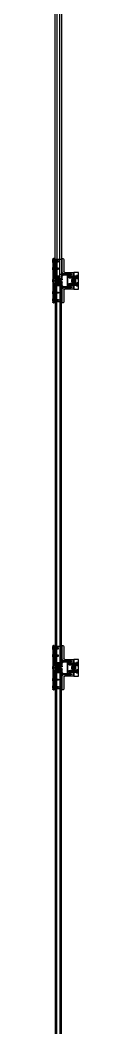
# Model space of a CAD drawing. Header units: inches. Extents: x 13084 to 220150, y 6494 to 167180.
# Drawn here: x 37951 to 38092, y 110025 to 115494 of the extents above; entities that cross this region are included whole.
import ezdxf

# ---------------------------------------------------------------- set-up
doc = ezdxf.new("R2010")
doc.units = ezdxf.units.IN
doc.header["$MEASUREMENT"] = 0
doc.layers.add('Ground Floor$0$A-G321-M-Window-Glaze', color=251, linetype='Continuous')

# ---------------------------------------------------------------- blocks, each defined once
blk = doc.blocks.new('Ground Floor$0$curtain-wall-1')
at = {"layer": 'Ground Floor$0$A-G321-M-Window-Glaze'}
for p, q in [((1914.5, 4615.9), (1914.5, 4549.9)), ((1922.5, 4619.9), (1918.5, 4619.9)), ((1922.5, 4507.9), (1922.5, 4619.9)), ((1922.5, 4614.9), (1957.5, 4614.9)), ((1922.5, 4512.4), (1922.5, 4614.9)), ((1922.5, 4614.9), (1927.5, 4614.9)), ((1927.5, 4614.9), (1927.5, 4512.4)), ((1943.1, 4607.9), (1942.5, 4607.3)), ((1942.5, 4602.5), (1942.5, 4607.3)), ((1943.1, 4601.9), (1942.5, 4602.5)), ((1943.1, 4607.9), (1947.1, 4607.9)), ((1947.1, 4601.9), (1943.1, 4601.9)), ((1974.5, 4604.9), (1943.5, 4604.9)), ((1947.1, 4607.9), (1946.5, 4607.3)), ((1946.5, 4602.5), (1946.5, 4607.3)), ((1946.5, 4607.3), (1967.5, 4607.3)), ((1947.1, 4601.9), (1946.5, 4602.5)), ((1967.5, 4602.5), (1946.5, 4602.5)), ((1947.1, 4601.9), (1947.1, 4607.9)), ((1947.1, 4607.9), (1971.2, 4607.9)), ((1971.2, 4601.9), (1947.1, 4601.9)), ((1957.5, 4614.9), (1957.5, 4503.9)), ((1961.5, 4614.9), (1961.5, 4512.4)), ((1966.5, 4614.9), (1961.5, 4614.9)), ((1966.5, 4379.9), (1966.5, 4619.9)), ((1966.5, 4619.9), (1970.5, 4619.9)), ((1966.5, 4512.4), (1966.5, 4614.9)), ((1967.5, 4607.3), (1967.5, 4607.9)), ((1967.5, 4607.9), (1967.5, 4601.9)), ((1967.5, 4601.9), (1967.5, 4602.5)), ((1971.2, 4607.9), (1974.3, 4610.9)), ((1971.2, 4601.9), (1971.2, 4607.9)), ((1974.3, 4598.9), (1971.2, 4601.9)), ((1974.5, 4607.2), (1972, 4607.2)), ((1974.5, 4606), (1972, 4606)), ((1974.5, 4603.7), (1972, 4603.7)), ((1974.5, 4602.6), (1972, 4602.6)), ((1974.3, 4598.9), (1974.3, 4610.9)), ((1974.3, 4610.9), (1974.5, 4610.9)), ((1974.5, 4598.9), (1974.3, 4598.9)), ((1974.5, 4615.9), (1974.5, 4383.9)), ((1974.5, 4610.9), (1974.5, 4598.9)), ((1974.5, 4602.5), (1974.5, 4607.3)), ((1835, 4454.9), (1835, 4544.9)), ((1835, 4544.9), (1860, 4544.9)), ((1860, 4544.9), (1860, 4454.9)), ((1861, 4454.9), (1861, 4544.9)), ((1894.5, 4544.9), (1862, 4544.9)), ((1862, 4544.9), (1862, 4454.9)), ((1874.5, 4538.3), (1875.1, 4538.9)), ((1875.1, 4538.9), (1894.5, 4538.9)), ((1894.5, 4538.9), (1894.5, 4544.9)), ((1909.5, 4544.9), (1894.5, 4544.9)), ((1894.5, 4544.9), (1894.5, 4454.9)), ((1918.1, 4538.9), (1918.1, 4530.9)), ((1922.3, 4542.9), (1922.3, 4526.9)), ((1943.1, 4567.9), (1942.5, 4567.3)), ((1942.5, 4562.5), (1942.5, 4567.3)), ((1943.1, 4561.9), (1942.5, 4562.5)), ((1943.1, 4567.9), (1947.1, 4567.9)), ((1947.1, 4561.9), (1943.1, 4561.9)), ((1974.5, 4564.9), (1943.5, 4564.9)), ((1947.1, 4567.9), (1946.5, 4567.3)), ((1946.5, 4562.5), (1946.5, 4567.3)), ((1946.5, 4567.3), (1967.5, 4567.3)), ((1947.1, 4561.9), (1946.5, 4562.5)), ((1967.5, 4562.5), (1946.5, 4562.5)), ((1947.1, 4561.9), (1947.1, 4567.9)), ((1947.1, 4567.9), (1971.2, 4567.9)), ((1971.2, 4561.9), (1947.1, 4561.9)), ((1967.5, 4567.3), (1967.5, 4567.9)), ((1967.5, 4567.9), (1967.5, 4561.9)), ((1967.5, 4561.9), (1967.5, 4562.5)), ((1971.2, 4567.9), (1974.3, 4570.9)), ((1971.2, 4561.9), (1971.2, 4567.9)), ((1974.3, 4558.9), (1971.2, 4561.9)), ((1974.5, 4567.2), (1972, 4567.2)), ((1974.5, 4566), (1972, 4566)), ((1974.5, 4563.7), (1972, 4563.7)), ((1974.5, 4562.6), (1972, 4562.6)), ((1974.3, 4558.9), (1974.3, 4570.9)), ((1974.3, 4570.9), (1974.5, 4570.9)), ((1974.5, 4558.9), (1974.3, 4558.9)), ((1974.5, 4570.9), (1974.5, 4558.9)), ((1974.5, 4562.5), (1974.5, 4567.3)), ((1835, 4528.9), (1846, 4528.9)), ((1835, 4510.9), (1846, 4510.9)), ((1835, 4488.9), (1846, 4488.9)), ((1836, 4524.5), (1836, 4527.9)), ((1836, 4527.9), (1846, 4527.9)), ((1836, 4515.3), (1836, 4524.5)), ((1841, 4524.5), (1836, 4524.5)), ((1836, 4522.2), (1841, 4522.2)), ((1887, 4519.9), (1836, 4519.9)), ((1836, 4517.6), (1841, 4517.6)), ((1836, 4511.9), (1836, 4515.3)), ((1836, 4515.3), (1841, 4515.3)), ((1846, 4511.9), (1836, 4511.9)), ((1846, 4487.9), (1836, 4487.9)), ((1836, 4487.9), (1836, 4484.5)), ((1836, 4484.5), (1836, 4475.3)), ((1836, 4484.5), (1841, 4484.5)), ((1846, 4510.9), (1846, 4528.9)), ((1846, 4527.9), (1846, 4524.9)), ((1846, 4525.4), (1860, 4525.4)), ((1846, 4514.9), (1846, 4524.9)), ((1846, 4524.9), (1886, 4524.9)), ((1846, 4523.9), (1878.4, 4523.9)), ((1846, 4515.9), (1846, 4523.9)), ((1846, 4515.9), (1878.4, 4515.9)), ((1886, 4514.9), (1846, 4514.9)), ((1846, 4514.9), (1846, 4511.9)), ((1846, 4514.4), (1860, 4514.4)), ((1846, 4488.9), (1846, 4470.9)), ((1846, 4484.9), (1846, 4487.9)), ((1846, 4485.4), (1860, 4485.4)), ((1846, 4484.9), (1846, 4474.9)), ((1886, 4484.9), (1846, 4484.9)), ((1860.8, 4487.9), (1849.1, 4499.6)), ((1862.5, 4488), (1849.2, 4501.3)), ((1858.9, 4488.1), (1849.3, 4497.7)), ((1864, 4488.2), (1849.5, 4502.8)), ((1865.4, 4488.7), (1849.9, 4504.2)), ((1856.3, 4488.9), (1850.1, 4495.1)), ((1866.6, 4489.2), (1850.4, 4505.4)), ((1867.7, 4489.9), (1851.1, 4506.5)), ((1868.7, 4490.6), (1851.8, 4507.5)), ((1869.6, 4491.5), (1852.7, 4508.4)), ((1870.5, 4492.4), (1853.6, 4509.3)), ((1871.2, 4493.4), (1854.6, 4510)), ((1871.8, 4494.6), (1855.8, 4510.6)), ((1872.4, 4495.8), (1857, 4511.2)), ((1872.8, 4497.2), (1858.4, 4511.6)), ((1873, 4498.7), (1859.9, 4511.8)), ((1873.1, 4500.4), (1861.6, 4511.9)), ((1878.1, 4524.9), (1862, 4524.9)), ((1862, 4514.9), (1878.1, 4514.9)), ((1862, 4484.9), (1878.1, 4484.9)), ((1863, 4524.9), (1863, 4514.9)), ((1863, 4523.9), (1863, 4524.9)), ((1887, 4523.9), (1863, 4523.9)), ((1863, 4514.9), (1863, 4515.9)), ((1863, 4515.9), (1887, 4515.9)), ((1863, 4474.9), (1863, 4484.9)), ((1863, 4484.9), (1863, 4483.9)), ((1872.8, 4502.4), (1863.6, 4511.6)), ((1871.9, 4505.1), (1866.3, 4510.7)), ((1932.5, 4534.9), (1869.5, 4534.9)), ((1874.5, 4531.5), (1874.5, 4538.3)), ((1875.1, 4530.9), (1874.5, 4531.5)), ((1894.5, 4530.9), (1875.1, 4530.9)), ((1878.1, 4514.9), (1878.1, 4524.9)), ((1878.1, 4484.9), (1878.1, 4474.9)), ((1878.4, 4515.9), (1878.4, 4523.9)), ((1878.4, 4523.9), (1881.5, 4519.9)), ((1878.4, 4515.9), (1881.5, 4519.9)), ((1880.3, 4530.9), (1879.5, 4531.7)), ((1886, 4524.9), (1887, 4523.9)), ((1886, 4524.9), (1886, 4514.9)), ((1886, 4514.9), (1887, 4515.9)), ((1886, 4484.9), (1887, 4483.9)), ((1886, 4474.9), (1886, 4484.9)), ((1887, 4515.9), (1887, 4523.9)), ((1894.5, 4468.9), (1894.5, 4530.9)), ((1922.5, 4537.8), (1919, 4537.8)), ((1922.5, 4536.3), (1919, 4536.3)), ((1922.5, 4533.4), (1919, 4533.4)), ((1922.5, 4532), (1919, 4532)), ((1922.5, 4538.1), (1922.5, 4531.7)), ((1927.5, 4512.4), (1922.5, 4512.4)), ((1922.5, 4379.9), (1922.5, 4491.9)), ((1922.5, 4384.9), (1922.5, 4487.4)), ((1922.5, 4487.4), (1927.5, 4487.4)), ((1926.5, 4512.4), (1958.5, 4503.9)), ((1958.5, 4512.4), (1926.5, 4503.9)), ((1954.5, 4503.9), (1926.5, 4503.9)), ((1926.5, 4495.9), (1958.5, 4487.4)), ((1958.5, 4495.9), (1926.5, 4487.4)), ((1926.5, 4495.9), (1954.5, 4495.9)), ((1927.5, 4487.4), (1927.5, 4384.9)), ((1927.5, 4486.4), (1928.5, 4487.4)), ((1927.5, 2413.4), (1927.5, 4486.4)), ((1928.5, 4487.4), (1934.5, 4487.4)), ((1934.5, 4487.4), (1935.5, 4486.4)), ((1935.5, 4520.4), (1951.5, 4527.4)), ((1935.5, 4527.4), (1951.5, 4520.4)), ((1951.5, 4527.4), (1935.5, 4527.4)), ((1935.5, 4527.4), (1935.5, 4520.4)), ((1935.5, 4520.4), (1951.5, 4520.4)), ((1935.5, 4486.4), (1935.5, 2413.4)), ((1975.6, 4499.9), (1939.3, 4499.9)), ((1943.1, 4502.9), (1942.5, 4502.3)), ((1942.5, 4497.5), (1942.5, 4502.3)), ((1943.1, 4496.9), (1942.5, 4497.5)), ((1943.1, 4502.9), (1947.1, 4502.9)), ((1947.1, 4496.9), (1943.1, 4496.9)), ((1974.5, 4499.9), (1943.5, 4499.9)), ((1947.1, 4502.9), (1946.5, 4502.3)), ((1946.5, 4502.3), (1946.5, 4497.5)), ((1967.5, 4502.3), (1946.5, 4502.3)), ((1947.1, 4496.9), (1946.5, 4497.5)), ((1946.5, 4497.5), (1967.5, 4497.5)), ((1947.1, 4502.9), (1947.1, 4496.9)), ((1971.2, 4502.9), (1947.1, 4502.9)), ((1947.1, 4496.9), (1971.2, 4496.9)), ((1951.5, 4520.4), (1951.5, 4527.4)), ((1951.5, 4486.4), (1952.5, 4487.4)), ((1951.5, 2413.4), (1951.5, 4486.4)), ((1952.5, 4487.4), (1960.5, 4487.4)), ((1954.5, 4495.9), (1954.5, 4503.9)), ((1957.5, 4384.9), (1957.5, 4495.9)), ((1960.5, 4487.4), (1961.5, 4486.4)), ((1961.5, 4512.4), (1966.5, 4512.4)), ((1961.5, 4487.4), (1961.5, 4384.9)), ((1966.5, 4487.4), (1961.5, 4487.4)), ((1961.5, 4486.4), (1961.5, 2413.4)), ((1966.5, 4384.9), (1966.5, 4487.4)), ((1967.5, 4496.9), (1967.5, 4502.9)), ((1967.5, 4502.9), (1967.5, 4502.3)), ((1967.5, 4497.5), (1967.5, 4496.9)), ((1974.3, 4505.9), (1971.2, 4502.9)), ((1971.2, 4502.9), (1971.2, 4496.9)), ((1971.2, 4496.9), (1974.3, 4493.9)), ((1974.5, 4502.2), (1972, 4502.2)), ((1974.5, 4501), (1972, 4501)), ((1974.5, 4498.7), (1972, 4498.7)), ((1974.5, 4497.6), (1972, 4497.6)), ((1974.3, 4505.9), (1974.3, 4493.9)), ((1974.5, 4505.9), (1974.3, 4505.9)), ((1974.3, 4493.9), (1974.5, 4493.9)), ((1974.5, 4493.9), (1974.5, 4505.9)), ((1974.5, 4502.3), (1974.5, 4497.5)), ((1835, 4470.9), (1846, 4470.9)), ((1860, 4454.9), (1835, 4454.9)), ((1836, 4482.2), (1841, 4482.2)), ((1887, 4479.9), (1836, 4479.9)), ((1836, 4477.6), (1841, 4477.6)), ((1841, 4475.3), (1836, 4475.3)), ((1836, 4475.3), (1836, 4471.9)), ((1836, 4471.9), (1846, 4471.9)), ((1846, 4483.9), (1878.4, 4483.9)), ((1846, 4483.9), (1846, 4475.9)), ((1846, 4475.9), (1878.4, 4475.9)), ((1846, 4471.9), (1846, 4474.9)), ((1846, 4474.9), (1886, 4474.9)), ((1846, 4474.4), (1860, 4474.4)), ((1878.1, 4474.9), (1862, 4474.9)), ((1862, 4454.9), (1894.5, 4454.9)), ((1863, 4483.9), (1887, 4483.9)), ((1887, 4475.9), (1863, 4475.9)), ((1863, 4475.9), (1863, 4474.9)), ((1932.5, 4464.9), (1869.5, 4464.9)), ((1874.5, 4468.3), (1875.1, 4468.9)), ((1874.5, 4461.5), (1874.5, 4468.3)), ((1875.1, 4460.9), (1874.5, 4461.5)), ((1875.1, 4468.9), (1894.5, 4468.9)), ((1894.5, 4460.9), (1875.1, 4460.9)), ((1878.4, 4483.9), (1878.4, 4475.9)), ((1878.4, 4483.9), (1881.5, 4479.9)), ((1878.4, 4475.9), (1881.5, 4479.9)), ((1880.3, 4460.9), (1879.5, 4461.7)), ((1886, 4474.9), (1887, 4475.9)), ((1887, 4483.9), (1887, 4475.9)), ((1894.5, 4454.9), (1894.5, 4460.9)), ((1894.5, 4454.9), (1909.5, 4454.9)), ((1914.5, 4449.9), (1914.5, 4383.9)), ((1918.1, 4468.9), (1918.1, 4460.9)), ((1922.5, 4467.8), (1919, 4467.8)), ((1922.5, 4466.3), (1919, 4466.3)), ((1922.5, 4463.4), (1919, 4463.4)), ((1922.5, 4462), (1919, 4462)), ((1922.3, 4472.9), (1922.3, 4456.9)), ((1922.5, 4468.1), (1922.5, 4461.7)), ((1935.5, 4479.4), (1951.5, 4472.4)), ((1935.5, 4472.4), (1951.5, 4479.4)), ((1951.5, 4479.4), (1935.5, 4479.4)), ((1935.5, 4479.4), (1935.5, 4472.4)), ((1935.5, 4472.4), (1951.5, 4472.4)), ((1943.1, 4437.9), (1942.5, 4437.3)), ((1942.5, 4437.3), (1942.5, 4432.5)), ((1943.1, 4431.9), (1942.5, 4432.5)), ((1947.1, 4437.9), (1943.1, 4437.9)), ((1943.1, 4431.9), (1947.1, 4431.9)), ((1974.5, 4434.9), (1943.5, 4434.9)), ((1947.1, 4437.9), (1946.5, 4437.3)), ((1946.5, 4437.3), (1946.5, 4432.5)), ((1967.5, 4437.3), (1946.5, 4437.3)), ((1947.1, 4431.9), (1946.5, 4432.5)), ((1946.5, 4432.5), (1967.5, 4432.5)), ((1947.1, 4437.9), (1947.1, 4431.9)), ((1971.2, 4437.9), (1947.1, 4437.9)), ((1947.1, 4431.9), (1971.2, 4431.9)), ((1951.5, 4472.4), (1951.5, 4479.4)), ((1967.5, 4431.9), (1967.5, 4437.9)), ((1967.5, 4437.9), (1967.5, 4437.3)), ((1967.5, 4432.5), (1967.5, 4431.9)), ((1974.3, 4440.9), (1971.2, 4437.9)), ((1971.2, 4437.9), (1971.2, 4431.9)), ((1971.2, 4431.9), (1974.3, 4428.9)), ((1974.5, 4437.2), (1972, 4437.2)), ((1974.5, 4436), (1972, 4436)), ((1974.5, 4433.7), (1972, 4433.7)), ((1974.5, 4432.6), (1972, 4432.6)), ((1974.3, 4440.9), (1974.3, 4428.9)), ((1974.5, 4440.9), (1974.3, 4440.9)), ((1974.5, 4428.9), (1974.5, 4440.9)), ((1974.5, 4437.3), (1974.5, 4432.5)), ((1918.5, 4379.9), (1922.5, 4379.9)), ((1922.5, 4384.9), (1957.5, 4384.9)), ((1927.5, 4384.9), (1922.5, 4384.9)), ((1943.1, 4397.9), (1942.5, 4397.3)), ((1942.5, 4397.3), (1942.5, 4392.5)), ((1943.1, 4391.9), (1942.5, 4392.5)), ((1947.1, 4397.9), (1943.1, 4397.9)), ((1943.1, 4391.9), (1947.1, 4391.9)), ((1974.5, 4394.9), (1943.5, 4394.9)), ((1947.1, 4397.9), (1946.5, 4397.3)), ((1946.5, 4397.3), (1946.5, 4392.5)), ((1967.5, 4397.3), (1946.5, 4397.3)), ((1947.1, 4391.9), (1946.5, 4392.5)), ((1946.5, 4392.5), (1967.5, 4392.5)), ((1947.1, 4397.9), (1947.1, 4391.9)), ((1971.2, 4397.9), (1947.1, 4397.9)), ((1947.1, 4391.9), (1971.2, 4391.9)), ((1961.5, 4384.9), (1966.5, 4384.9)), ((1970.5, 4379.9), (1966.5, 4379.9)), ((1967.5, 4391.9), (1967.5, 4397.9)), ((1967.5, 4397.9), (1967.5, 4397.3)), ((1967.5, 4392.5), (1967.5, 4391.9)), ((1974.3, 4400.9), (1971.2, 4397.9)), ((1971.2, 4397.9), (1971.2, 4391.9)), ((1971.2, 4391.9), (1974.3, 4388.9)), ((1974.5, 4397.2), (1972, 4397.2)), ((1974.5, 4396), (1972, 4396)), ((1974.5, 4393.7), (1972, 4393.7)), ((1974.5, 4392.6), (1972, 4392.6)), ((1974.3, 4428.9), (1974.5, 4428.9)), ((1974.3, 4400.9), (1974.3, 4388.9)), ((1974.5, 4400.9), (1974.3, 4400.9)), ((1974.3, 4388.9), (1974.5, 4388.9)), ((1974.5, 4388.9), (1974.5, 4400.9)), ((1974.5, 4397.3), (1974.5, 4392.5)), ((1914.5, 2515.9), (1914.5, 2449.9)), ((1922.5, 2519.9), (1918.5, 2519.9)), ((1922.5, 2407.9), (1922.5, 2519.9)), ((1966.5, 2279.9), (1966.5, 2519.9)), ((1966.5, 2519.9), (1970.5, 2519.9)), ((1974.5, 2515.9), (1974.5, 2283.9)), ((1922.5, 2514.9), (1957.5, 2514.9)), ((1922.5, 2412.4), (1922.5, 2514.9)), ((1922.5, 2514.9), (1927.5, 2514.9)), ((1927.5, 2514.9), (1927.5, 2412.4)), ((1943.1, 2507.9), (1942.5, 2507.3)), ((1942.5, 2502.5), (1942.5, 2507.3)), ((1943.1, 2501.9), (1942.5, 2502.5)), ((1943.1, 2467.9), (1942.5, 2467.3)), ((1942.5, 2462.5), (1942.5, 2467.3)), ((1943.1, 2461.9), (1942.5, 2462.5)), ((1943.1, 2507.9), (1947.1, 2507.9)), ((1947.1, 2501.9), (1943.1, 2501.9)), ((1943.1, 2467.9), (1947.1, 2467.9)), ((1947.1, 2461.9), (1943.1, 2461.9)), ((1974.5, 2504.9), (1943.5, 2504.9)), ((1974.5, 2464.9), (1943.5, 2464.9)), ((1947.1, 2507.9), (1946.5, 2507.3)), ((1946.5, 2502.5), (1946.5, 2507.3)), ((1946.5, 2507.3), (1967.5, 2507.3)), ((1947.1, 2501.9), (1946.5, 2502.5)), ((1967.5, 2502.5), (1946.5, 2502.5)), ((1947.1, 2467.9), (1946.5, 2467.3)), ((1946.5, 2462.5), (1946.5, 2467.3)), ((1946.5, 2467.3), (1967.5, 2467.3)), ((1947.1, 2461.9), (1946.5, 2462.5)), ((1967.5, 2462.5), (1946.5, 2462.5)), ((1947.1, 2501.9), (1947.1, 2507.9)), ((1947.1, 2507.9), (1971.2, 2507.9)), ((1971.2, 2501.9), (1947.1, 2501.9)), ((1947.1, 2461.9), (1947.1, 2467.9)), ((1947.1, 2467.9), (1971.2, 2467.9)), ((1971.2, 2461.9), (1947.1, 2461.9)), ((1957.5, 2514.9), (1957.5, 2403.9)), ((1961.5, 2514.9), (1961.5, 2412.4)), ((1966.5, 2514.9), (1961.5, 2514.9)), ((1966.5, 2412.4), (1966.5, 2514.9)), ((1967.5, 2507.3), (1967.5, 2507.9)), ((1967.5, 2507.9), (1967.5, 2501.9)), ((1967.5, 2501.9), (1967.5, 2502.5)), ((1967.5, 2467.3), (1967.5, 2467.9)), ((1967.5, 2467.9), (1967.5, 2461.9)), ((1967.5, 2461.9), (1967.5, 2462.5)), ((1971.2, 2507.9), (1974.3, 2510.9)), ((1971.2, 2501.9), (1971.2, 2507.9)), ((1974.3, 2498.9), (1971.2, 2501.9)), ((1971.2, 2467.9), (1974.3, 2470.9)), ((1971.2, 2461.9), (1971.2, 2467.9)), ((1974.3, 2458.9), (1971.2, 2461.9)), ((1974.5, 2507.2), (1972, 2507.2)), ((1974.5, 2506), (1972, 2506)), ((1974.5, 2503.7), (1972, 2503.7)), ((1974.5, 2502.6), (1972, 2502.6)), ((1974.5, 2467.2), (1972, 2467.2)), ((1974.5, 2466), (1972, 2466)), ((1974.5, 2463.7), (1972, 2463.7)), ((1974.5, 2462.6), (1972, 2462.6)), ((1974.3, 2498.9), (1974.3, 2510.9)), ((1974.3, 2510.9), (1974.5, 2510.9)), ((1974.5, 2498.9), (1974.3, 2498.9)), ((1974.3, 2458.9), (1974.3, 2470.9)), ((1974.3, 2470.9), (1974.5, 2470.9)), ((1974.5, 2510.9), (1974.5, 2498.9)), ((1974.5, 2502.5), (1974.5, 2507.3)), ((1974.5, 2470.9), (1974.5, 2458.9)), ((1974.5, 2462.5), (1974.5, 2467.3)), ((1835, 2354.9), (1835, 2444.9)), ((1835, 2444.9), (1860, 2444.9)), ((1835, 2428.9), (1846, 2428.9)), ((1835, 2410.9), (1846, 2410.9)), ((1836, 2424.5), (1836, 2427.9)), ((1836, 2427.9), (1846, 2427.9)), ((1836, 2415.3), (1836, 2424.5)), ((1841, 2424.5), (1836, 2424.5)), ((1836, 2422.2), (1841, 2422.2)), ((1887, 2419.9), (1836, 2419.9)), ((1836, 2417.6), (1841, 2417.6)), ((1836, 2411.9), (1836, 2415.3)), ((1836, 2415.3), (1841, 2415.3)), ((1846, 2411.9), (1836, 2411.9)), ((1846, 2410.9), (1846, 2428.9)), ((1846, 2427.9), (1846, 2424.9)), ((1846, 2425.4), (1860, 2425.4)), ((1846, 2414.9), (1846, 2424.9)), ((1846, 2424.9), (1886, 2424.9)), ((1846, 2423.9), (1878.4, 2423.9)), ((1846, 2415.9), (1846, 2423.9)), ((1846, 2415.9), (1878.4, 2415.9)), ((1886, 2414.9), (1846, 2414.9)), ((1846, 2414.9), (1846, 2411.9)), ((1846, 2414.4), (1860, 2414.4)), ((1867.7, 2389.9), (1851.1, 2406.5)), ((1868.7, 2390.6), (1851.8, 2407.5)), ((1869.6, 2391.5), (1852.7, 2408.4)), ((1870.5, 2392.4), (1853.6, 2409.3)), ((1871.2, 2393.4), (1854.6, 2410)), ((1871.8, 2394.6), (1855.8, 2410.6)), ((1872.4, 2395.8), (1857, 2411.2)), ((1872.8, 2397.2), (1858.4, 2411.6)), ((1873, 2398.7), (1859.9, 2411.8)), ((1860, 2444.9), (1860, 2354.9)), ((1861, 2354.9), (1861, 2444.9)), ((1873.1, 2400.4), (1861.6, 2411.9)), ((1894.5, 2444.9), (1862, 2444.9)), ((1862, 2444.9), (1862, 2354.9)), ((1878.1, 2424.9), (1862, 2424.9)), ((1862, 2414.9), (1878.1, 2414.9)), ((1863, 2424.9), (1863, 2414.9)), ((1863, 2423.9), (1863, 2424.9)), ((1887, 2423.9), (1863, 2423.9)), ((1863, 2414.9), (1863, 2415.9)), ((1863, 2415.9), (1887, 2415.9)), ((1872.8, 2402.4), (1863.6, 2411.6)), ((1871.9, 2405.1), (1866.3, 2410.7)), ((1932.5, 2434.9), (1869.5, 2434.9)), ((1874.5, 2438.3), (1875.1, 2438.9)), ((1874.5, 2431.5), (1874.5, 2438.3)), ((1875.1, 2430.9), (1874.5, 2431.5)), ((1875.1, 2438.9), (1894.5, 2438.9)), ((1894.5, 2430.9), (1875.1, 2430.9)), ((1878.1, 2414.9), (1878.1, 2424.9)), ((1878.4, 2415.9), (1878.4, 2423.9)), ((1878.4, 2423.9), (1881.5, 2419.9)), ((1878.4, 2415.9), (1881.5, 2419.9)), ((1880.3, 2438.9), (1879.5, 2438.1)), ((1879.5, 2438.1), (1879.5, 2431.7)), ((1918.1, 2438.1), (1879.5, 2438.1)), ((1880.3, 2430.9), (1879.5, 2431.7)), ((1879.5, 2431.7), (1918.1, 2431.7)), ((1880.3, 2438.9), (1880.3, 2430.9)), ((1918.1, 2438.9), (1880.3, 2438.9)), ((1880.3, 2430.9), (1918.1, 2430.9)), ((1886, 2424.9), (1887, 2423.9)), ((1886, 2424.9), (1886, 2414.9)), ((1886, 2414.9), (1887, 2415.9)), ((1887, 2415.9), (1887, 2423.9)), ((1894.5, 2438.9), (1894.5, 2444.9)), ((1909.5, 2444.9), (1894.5, 2444.9)), ((1894.5, 2444.9), (1894.5, 2354.9)), ((1894.5, 2368.9), (1894.5, 2430.9)), ((1922.3, 2442.9), (1918.1, 2438.9)), ((1918.1, 2438.9), (1918.1, 2430.9)), ((1918.1, 2430.9), (1918.1, 2438.9)), ((1918.1, 2438.9), (1918.1, 2438.1)), ((1918.1, 2431.7), (1918.1, 2430.9)), ((1918.1, 2430.9), (1922.3, 2426.9)), ((1922.5, 2437.8), (1919, 2437.8)), ((1922.5, 2436.3), (1919, 2436.3)), ((1922.5, 2433.4), (1919, 2433.4)), ((1922.5, 2432), (1919, 2432)), ((1922.3, 2442.9), (1922.3, 2426.9)), ((1922.5, 2442.9), (1922.3, 2442.9)), ((1922.3, 2426.9), (1922.5, 2426.9)), ((1922.5, 2426.9), (1922.5, 2442.9)), ((1922.5, 2438.1), (1922.5, 2431.7)), ((1927.5, 2412.4), (1922.5, 2412.4)), ((1926.5, 2412.4), (1958.5, 2403.9)), ((1958.5, 2412.4), (1926.5, 2403.9)), ((1958.5, 2412.4), (1926.5, 2412.4)), ((1926.5, 2412.4), (1926.5, 2403.9)), ((1928.5, 2412.4), (1927.5, 2413.4)), ((1934.5, 2412.4), (1928.5, 2412.4)), ((1935.5, 2413.4), (1934.5, 2412.4)), ((1935.5, 2420.4), (1951.5, 2427.4)), ((1935.5, 2427.4), (1951.5, 2420.4)), ((1951.5, 2427.4), (1935.5, 2427.4)), ((1935.5, 2427.4), (1935.5, 2420.4)), ((1935.5, 2420.4), (1951.5, 2420.4)), ((1951.5, 2420.4), (1951.5, 2427.4)), ((1952.5, 2412.4), (1951.5, 2413.4)), ((1960.5, 2412.4), (1952.5, 2412.4)), ((1958.5, 2403.9), (1958.5, 2412.4)), ((1961.5, 2413.4), (1960.5, 2412.4)), ((1961.5, 2412.4), (1966.5, 2412.4)), ((1974.5, 2458.9), (1974.3, 2458.9)), ((1835, 2388.9), (1846, 2388.9)), ((1835, 2370.9), (1846, 2370.9)), ((1860, 2354.9), (1835, 2354.9)), ((1846, 2387.9), (1836, 2387.9)), ((1836, 2387.9), (1836, 2384.5)), ((1836, 2384.5), (1836, 2375.3)), ((1836, 2384.5), (1841, 2384.5)), ((1836, 2382.2), (1841, 2382.2)), ((1887, 2379.9), (1836, 2379.9)), ((1836, 2377.6), (1841, 2377.6)), ((1841, 2375.3), (1836, 2375.3)), ((1836, 2375.3), (1836, 2371.9)), ((1836, 2371.9), (1846, 2371.9)), ((1846, 2388.9), (1846, 2370.9)), ((1846, 2384.9), (1846, 2387.9)), ((1846, 2385.4), (1860, 2385.4)), ((1846, 2384.9), (1846, 2374.9)), ((1886, 2384.9), (1846, 2384.9)), ((1846, 2383.9), (1878.4, 2383.9)), ((1846, 2383.9), (1846, 2375.9)), ((1846, 2375.9), (1878.4, 2375.9)), ((1846, 2371.9), (1846, 2374.9)), ((1846, 2374.9), (1886, 2374.9)), ((1846, 2374.4), (1860, 2374.4)), ((1860.8, 2387.9), (1849.1, 2399.6)), ((1862.5, 2388), (1849.2, 2401.3)), ((1858.9, 2388.1), (1849.3, 2397.7)), ((1864, 2388.2), (1849.5, 2402.8)), ((1865.4, 2388.7), (1849.9, 2404.2)), ((1856.3, 2388.9), (1850.1, 2395.1)), ((1866.6, 2389.2), (1850.4, 2405.4)), ((1862, 2384.9), (1878.1, 2384.9)), ((1878.1, 2374.9), (1862, 2374.9)), ((1862, 2354.9), (1894.5, 2354.9)), ((1863, 2374.9), (1863, 2384.9)), ((1863, 2384.9), (1863, 2383.9)), ((1863, 2383.9), (1887, 2383.9)), ((1887, 2375.9), (1863, 2375.9)), ((1863, 2375.9), (1863, 2374.9)), ((1932.5, 2364.9), (1869.5, 2364.9)), ((1874.5, 2368.3), (1875.1, 2368.9)), ((1874.5, 2361.5), (1874.5, 2368.3)), ((1875.1, 2360.9), (1874.5, 2361.5)), ((1875.1, 2368.9), (1894.5, 2368.9)), ((1894.5, 2360.9), (1875.1, 2360.9)), ((1878.1, 2384.9), (1878.1, 2374.9)), ((1878.4, 2383.9), (1878.4, 2375.9)), ((1878.4, 2383.9), (1881.5, 2379.9)), ((1878.4, 2375.9), (1881.5, 2379.9)), ((1880.3, 2368.9), (1879.5, 2368.1)), ((1879.5, 2368.1), (1879.5, 2361.7)), ((1918.1, 2368.1), (1879.5, 2368.1)), ((1880.3, 2360.9), (1879.5, 2361.7)), ((1879.5, 2361.7), (1918.1, 2361.7)), ((1880.3, 2368.9), (1880.3, 2360.9)), ((1918.1, 2368.9), (1880.3, 2368.9)), ((1880.3, 2360.9), (1918.1, 2360.9)), ((1886, 2384.9), (1887, 2383.9)), ((1886, 2374.9), (1886, 2384.9)), ((1886, 2374.9), (1887, 2375.9)), ((1887, 2383.9), (1887, 2375.9)), ((1894.5, 2354.9), (1894.5, 2360.9)), ((1894.5, 2354.9), (1909.5, 2354.9)), ((1922.3, 2372.9), (1918.1, 2368.9)), ((1918.1, 2368.9), (1918.1, 2360.9)), ((1918.1, 2360.9), (1918.1, 2368.9)), ((1918.1, 2368.9), (1918.1, 2368.1)), ((1918.1, 2361.7), (1918.1, 2360.9)), ((1918.1, 2360.9), (1922.3, 2356.9)), ((1922.5, 2367.8), (1919, 2367.8)), ((1922.5, 2366.3), (1919, 2366.3)), ((1922.5, 2363.4), (1919, 2363.4)), ((1922.5, 2362), (1919, 2362)), ((1922.3, 2372.9), (1922.3, 2356.9)), ((1922.5, 2372.9), (1922.3, 2372.9)), ((1922.3, 2356.9), (1922.5, 2356.9)), ((1922.5, 2279.9), (1922.5, 2391.9)), ((1922.5, 2284.9), (1922.5, 2387.4)), ((1922.5, 2387.4), (1927.5, 2387.4)), ((1922.5, 2356.9), (1922.5, 2372.9)), ((1922.5, 2368.1), (1922.5, 2361.7)), ((1954.5, 2403.9), (1926.5, 2403.9)), ((1926.5, 2403.9), (1958.5, 2403.9)), ((1926.5, 2395.9), (1958.5, 2387.4)), ((1958.5, 2395.9), (1926.5, 2387.4)), ((1926.5, 2395.9), (1954.5, 2395.9)), ((1958.5, 2395.9), (1926.5, 2395.9)), ((1926.5, 2395.9), (1926.5, 2387.4)), ((1926.5, 2387.4), (1958.5, 2387.4)), ((1927.5, 2387.4), (1927.5, 2284.9)), ((1935.5, 2379.4), (1951.5, 2372.4)), ((1935.5, 2372.4), (1951.5, 2379.4)), ((1951.5, 2379.4), (1935.5, 2379.4)), ((1935.5, 2379.4), (1935.5, 2372.4)), ((1935.5, 2372.4), (1951.5, 2372.4)), ((1975.6, 2399.9), (1939.3, 2399.9)), ((1943.1, 2402.9), (1942.5, 2402.3)), ((1942.5, 2397.5), (1942.5, 2402.3)), ((1943.1, 2396.9), (1942.5, 2397.5)), ((1943.1, 2402.9), (1947.1, 2402.9)), ((1947.1, 2396.9), (1943.1, 2396.9)), ((1974.5, 2399.9), (1943.5, 2399.9)), ((1947.1, 2402.9), (1946.5, 2402.3)), ((1946.5, 2402.3), (1946.5, 2397.5)), ((1967.5, 2402.3), (1946.5, 2402.3)), ((1947.1, 2396.9), (1946.5, 2397.5)), ((1946.5, 2397.5), (1967.5, 2397.5)), ((1947.1, 2402.9), (1947.1, 2396.9)), ((1971.2, 2402.9), (1947.1, 2402.9)), ((1947.1, 2396.9), (1971.2, 2396.9)), ((1951.5, 2372.4), (1951.5, 2379.4)), ((1954.5, 2395.9), (1954.5, 2403.9)), ((1957.5, 2284.9), (1957.5, 2395.9)), ((1958.5, 2387.4), (1958.5, 2395.9)), ((1961.5, 2387.4), (1961.5, 2284.9)), ((1966.5, 2387.4), (1961.5, 2387.4)), ((1966.5, 2284.9), (1966.5, 2387.4)), ((1967.5, 2396.9), (1967.5, 2402.9)), ((1967.5, 2402.9), (1967.5, 2402.3)), ((1967.5, 2397.5), (1967.5, 2396.9)), ((1974.3, 2405.9), (1971.2, 2402.9)), ((1971.2, 2402.9), (1971.2, 2396.9)), ((1971.2, 2396.9), (1974.3, 2393.9)), ((1974.5, 2402.2), (1972, 2402.2)), ((1974.5, 2401), (1972, 2401)), ((1974.5, 2398.7), (1972, 2398.7)), ((1974.5, 2397.6), (1972, 2397.6)), ((1974.3, 2405.9), (1974.3, 2393.9)), ((1974.5, 2405.9), (1974.3, 2405.9)), ((1974.3, 2393.9), (1974.5, 2393.9)), ((1974.5, 2393.9), (1974.5, 2405.9)), ((1974.5, 2402.3), (1974.5, 2397.5)), ((1914.5, 2349.9), (1914.5, 2283.9)), ((1943.1, 2337.9), (1942.5, 2337.3)), ((1942.5, 2337.3), (1942.5, 2332.5)), ((1943.1, 2331.9), (1942.5, 2332.5)), ((1943.1, 2297.9), (1942.5, 2297.3)), ((1942.5, 2297.3), (1942.5, 2292.5)), ((1947.1, 2337.9), (1943.1, 2337.9)), ((1943.1, 2331.9), (1947.1, 2331.9)), ((1947.1, 2297.9), (1943.1, 2297.9)), ((1974.5, 2334.9), (1943.5, 2334.9)), ((1947.1, 2337.9), (1946.5, 2337.3)), ((1946.5, 2337.3), (1946.5, 2332.5)), ((1967.5, 2337.3), (1946.5, 2337.3)), ((1947.1, 2331.9), (1946.5, 2332.5)), ((1946.5, 2332.5), (1967.5, 2332.5)), ((1947.1, 2297.9), (1946.5, 2297.3)), ((1946.5, 2297.3), (1946.5, 2292.5)), ((1967.5, 2297.3), (1946.5, 2297.3)), ((1947.1, 2337.9), (1947.1, 2331.9)), ((1971.2, 2337.9), (1947.1, 2337.9)), ((1947.1, 2331.9), (1971.2, 2331.9)), ((1947.1, 2297.9), (1947.1, 2291.9)), ((1971.2, 2297.9), (1947.1, 2297.9)), ((1967.5, 2331.9), (1967.5, 2337.9)), ((1967.5, 2337.9), (1967.5, 2337.3)), ((1967.5, 2332.5), (1967.5, 2331.9)), ((1967.5, 2291.9), (1967.5, 2297.9)), ((1967.5, 2297.9), (1967.5, 2297.3)), ((1974.3, 2340.9), (1971.2, 2337.9)), ((1971.2, 2337.9), (1971.2, 2331.9)), ((1971.2, 2331.9), (1974.3, 2328.9)), ((1974.3, 2300.9), (1971.2, 2297.9)), ((1971.2, 2297.9), (1971.2, 2291.9)), ((1974.5, 2337.2), (1972, 2337.2)), ((1974.5, 2336), (1972, 2336)), ((1974.5, 2333.7), (1972, 2333.7)), ((1974.5, 2332.6), (1972, 2332.6)), ((1974.5, 2297.2), (1972, 2297.2)), ((1974.3, 2340.9), (1974.3, 2328.9)), ((1974.5, 2340.9), (1974.3, 2340.9)), ((1974.3, 2328.9), (1974.5, 2328.9)), ((1974.3, 2300.9), (1974.3, 2288.9)), ((1974.5, 2300.9), (1974.3, 2300.9)), ((1974.5, 2328.9), (1974.5, 2340.9)), ((1974.5, 2337.3), (1974.5, 2332.5)), ((1974.5, 2288.9), (1974.5, 2300.9)), ((1974.5, 2297.3), (1974.5, 2292.5)), ((1918.5, 2279.9), (1922.5, 2279.9)), ((1922.5, 2284.9), (1957.5, 2284.9)), ((1927.5, 2284.9), (1922.5, 2284.9)), ((1943.1, 2291.9), (1942.5, 2292.5)), ((1943.1, 2291.9), (1947.1, 2291.9)), ((1974.5, 2294.9), (1943.5, 2294.9)), ((1947.1, 2291.9), (1946.5, 2292.5)), ((1946.5, 2292.5), (1967.5, 2292.5)), ((1947.1, 2291.9), (1971.2, 2291.9)), ((1961.5, 2284.9), (1966.5, 2284.9)), ((1970.5, 2279.9), (1966.5, 2279.9)), ((1967.5, 2292.5), (1967.5, 2291.9)), ((1971.2, 2291.9), (1974.3, 2288.9)), ((1974.5, 2296), (1972, 2296)), ((1974.5, 2293.7), (1972, 2293.7)), ((1974.5, 2292.6), (1972, 2292.6)), ((1974.3, 2288.9), (1974.5, 2288.9))]:
    blk.add_line(p, q, dxfattribs=at)
for points in [[(1935.5, 6627.6), (1934.5, 6628.6), (1928.5, 6628.6), (1927.5, 6627.6), (1927.5, 4513.4), (1928.5, 4512.4), (1934.5, 4512.4), (1935.5, 4513.4)], [(1961.5, 6627.6), (1960.5, 6628.6), (1952.5, 6628.6), (1951.5, 6627.6), (1951.5, 4513.4), (1952.5, 4512.4), (1960.5, 4512.4), (1961.5, 4513.4)], [(1926.5, 4503.9), (1958.5, 4503.9), (1958.5, 4512.4), (1926.5, 4512.4)], [(1926.5, 4487.4), (1958.5, 4487.4), (1958.5, 4495.9), (1926.5, 4495.9)], [(1935.5, 272.2), (1934.5, 271.2), (1928.5, 271.2), (1927.5, 272.2), (1927.5, 2386.4), (1928.5, 2387.4), (1934.5, 2387.4), (1935.5, 2386.4)], [(1961.5, 272.2), (1960.5, 271.2), (1952.5, 271.2), (1951.5, 272.2), (1951.5, 2386.4), (1952.5, 2387.4), (1960.5, 2387.4), (1961.5, 2386.4)]]:
    blk.add_lwpolyline(points, close=True, dxfattribs=at)
at = {"layer": 'Ground Floor$0$A-G321-M-Window-Glaze', "elevation": 0}
for points in [[(1880.3, 4538.9), (1880.3, 4530.9), (1918.1, 4530.9), (1922.3, 4526.9), (1922.5, 4526.9), (1922.5, 4542.9), (1922.3, 4542.9), (1918.1, 4538.9), (1880.3, 4538.9), (1879.5, 4538.1), (1879.5, 4531.7), (1918.1, 4531.7), (1918.1, 4530.9), (1918.1, 4538.9), (1918.1, 4538.1), (1879.5, 4538.1)], [(1880.3, 4468.9), (1880.3, 4460.9), (1918.1, 4460.9), (1922.3, 4456.9), (1922.5, 4456.9), (1922.5, 4472.9), (1922.3, 4472.9), (1918.1, 4468.9), (1880.3, 4468.9), (1879.5, 4468.1), (1879.5, 4461.7), (1918.1, 4461.7), (1918.1, 4460.9), (1918.1, 4468.9), (1918.1, 4468.1), (1879.5, 4468.1)]]:
    blk.add_lwpolyline(points, dxfattribs=at)
at = {"layer": 'Ground Floor$0$A-G321-M-Window-Glaze'}
for points in [[(1935.5, 4486.4), (1934.5, 4487.4), (1928.5, 4487.4), (1927.5, 4486.4)], [(1961.5, 4486.4), (1960.5, 4487.4), (1952.5, 4487.4), (1951.5, 4486.4)]]:
    blk.add_lwpolyline(points, dxfattribs=at)
for centre, radius in [((1861.1, 4499.9), 12.3), ((1861.1, 4499.9), 12), ((1861.1, 2399.9), 12.3), ((1861.1, 2399.9), 12)]:
    blk.add_circle(centre, radius, dxfattribs=at)
for centre, radius, start, end in [((1918.5, 4615.9), 4, 90, 180), ((1970.5, 4615.9), 4, 0, 90), ((1975.1, 4604.9), 3.3, 159.5182, 200.4818), ((1975.3, 4606.6), 3.3, 169.9239, 190.0761), ((1975.3, 4603.2), 3.3, 169.9239, 190.0761), ((1909.5, 4549.9), 5, 270, 0), ((1975.1, 4564.9), 3.3, 159.5182, 200.4818), ((1975.3, 4566.6), 3.3, 169.9239, 190.0761), ((1975.3, 4563.2), 3.3, 169.9239, 190.0761), ((1836.5, 4523.4), 4.62, 345.5223, 14.4777), ((1837, 4519.9), 4.62, 330, 30), ((1836.5, 4516.4), 4.62, 345.5223, 14.4777), ((1836.5, 4483.3), 4.62, 345.5223, 14.4777), ((1923.2, 4534.9), 4.4, 160.8501, 199.1499), ((1923.3, 4537.1), 4.4, 170.5596, 189.4404), ((1923.3, 4532.7), 4.4, 170.5596, 189.4404), ((1926.5, 4507.9), 4, 180, 270), ((1926.5, 4491.9), 4, 90, 180), ((1943.5, 4485.2), 35.1, 76.8419, 103.1581), ((1943.5, 4483.2), 35.1, 76.8419, 103.1581), ((1943.5, 4483.2), 35.1, 76.8419, 103.1581), ((1943.5, 4481.2), 35.1, 76.8419, 103.1581), ((1943.5, 4479.2), 35.1, 76.8419, 103.1581), ((1943.5, 4520.6), 35.1, 256.8419, 283.1581), ((1943.5, 4518.6), 35.1, 256.8419, 283.1581), ((1975.1, 4499.9), 3.3, 159.5182, 200.4818), ((1975.3, 4501.6), 3.3, 169.9239, 190.0761), ((1975.3, 4498.2), 3.3, 169.9239, 190.0761), ((1837, 4479.9), 4.62, 330, 30), ((1836.5, 4476.4), 4.62, 345.5223, 14.4777), ((1909.5, 4449.9), 5, 0, 90), ((1923.2, 4464.9), 4.4, 160.8501, 199.1499), ((1923.3, 4467.1), 4.4, 170.5596, 189.4404), ((1923.3, 4462.7), 4.4, 170.5596, 189.4404), ((1943.5, 4516.6), 35.1, 256.8419, 283.1581), ((1943.5, 4516.6), 35.1, 256.8419, 283.1581), ((1943.5, 4514.6), 35.1, 256.8419, 283.1581), ((1975.1, 4434.9), 3.3, 159.5182, 200.4818), ((1975.3, 4436.6), 3.3, 169.9239, 190.0761), ((1975.3, 4433.2), 3.3, 169.9239, 190.0761), ((1918.5, 4383.9), 4, 180, 270), ((1970.5, 4383.9), 4, 270, 0), ((1975.1, 4394.9), 3.3, 159.5182, 200.4818), ((1975.3, 4396.6), 3.3, 169.9239, 190.0761), ((1975.3, 4393.2), 3.3, 169.9239, 190.0761), ((1918.5, 2515.9), 4, 90, 180), ((1970.5, 2515.9), 4, 0, 90), ((1975.1, 2504.9), 3.3, 159.5182, 200.4818), ((1975.1, 2464.9), 3.3, 159.5182, 200.4818), ((1975.3, 2506.6), 3.3, 169.9239, 190.0761), ((1975.3, 2503.2), 3.3, 169.9239, 190.0761), ((1975.3, 2466.6), 3.3, 169.9239, 190.0761), ((1975.3, 2463.2), 3.3, 169.9239, 190.0761), ((1836.5, 2423.4), 4.62, 345.5223, 14.4777), ((1837, 2419.9), 4.62, 330, 30), ((1836.5, 2416.4), 4.62, 345.5223, 14.4777), ((1909.5, 2449.9), 5, 270, 0), ((1923.2, 2434.9), 4.4, 160.8501, 199.1499), ((1923.3, 2437.1), 4.4, 170.5596, 189.4404), ((1923.3, 2432.7), 4.4, 170.5596, 189.4404), ((1926.5, 2407.9), 4, 180, 270), ((1943.5, 2385.2), 35.1, 76.8419, 103.1581), ((1943.5, 2383.2), 35.1, 76.8419, 103.1581), ((1943.5, 2383.2), 35.1, 76.8419, 103.1581), ((1943.5, 2381.2), 35.1, 76.8419, 103.1581), ((1943.5, 2379.2), 35.1, 76.8419, 103.1581), ((1836.5, 2383.3), 4.62, 345.5223, 14.4777), ((1837, 2379.9), 4.62, 330, 30), ((1836.5, 2376.4), 4.62, 345.5223, 14.4777), ((1909.5, 2349.9), 5, 0, 90), ((1923.2, 2364.9), 4.4, 160.8501, 199.1499), ((1923.3, 2367.1), 4.4, 170.5596, 189.4404), ((1923.3, 2362.7), 4.4, 170.5596, 189.4404), ((1926.5, 2391.9), 4, 90, 180), ((1943.5, 2420.6), 35.1, 256.8419, 283.1581), ((1943.5, 2418.6), 35.1, 256.8419, 283.1581), ((1943.5, 2416.6), 35.1, 256.8419, 283.1581), ((1943.5, 2416.6), 35.1, 256.8419, 283.1581), ((1943.5, 2414.6), 35.1, 256.8419, 283.1581), ((1975.1, 2399.9), 3.3, 159.5182, 200.4818), ((1975.3, 2401.6), 3.3, 169.9239, 190.0761), ((1975.3, 2398.2), 3.3, 169.9239, 190.0761), ((1975.1, 2334.9), 3.3, 159.5182, 200.4818), ((1975.3, 2336.6), 3.3, 169.9239, 190.0761), ((1975.3, 2333.2), 3.3, 169.9239, 190.0761), ((1975.3, 2296.6), 3.3, 169.9239, 190.0761), ((1918.5, 2283.9), 4, 180, 270), ((1970.5, 2283.9), 4, 270, 0), ((1975.1, 2294.9), 3.3, 159.5182, 200.4818), ((1975.3, 2293.2), 3.3, 169.9239, 190.0761)]:
    blk.add_arc(centre, radius, start, end, dxfattribs=at)

msp = doc.modelspace()

# ---------------------------------------------------------------- block references
at = {"layer": 'Ground Floor$0$A-G321-M-Window-Glaze', "xscale": -1}
msp.add_blockref('Ground Floor$0$curtain-wall-1', (39926.7, 109579.5), dxfattribs=at)

doc.saveas('drawing.dxf')
